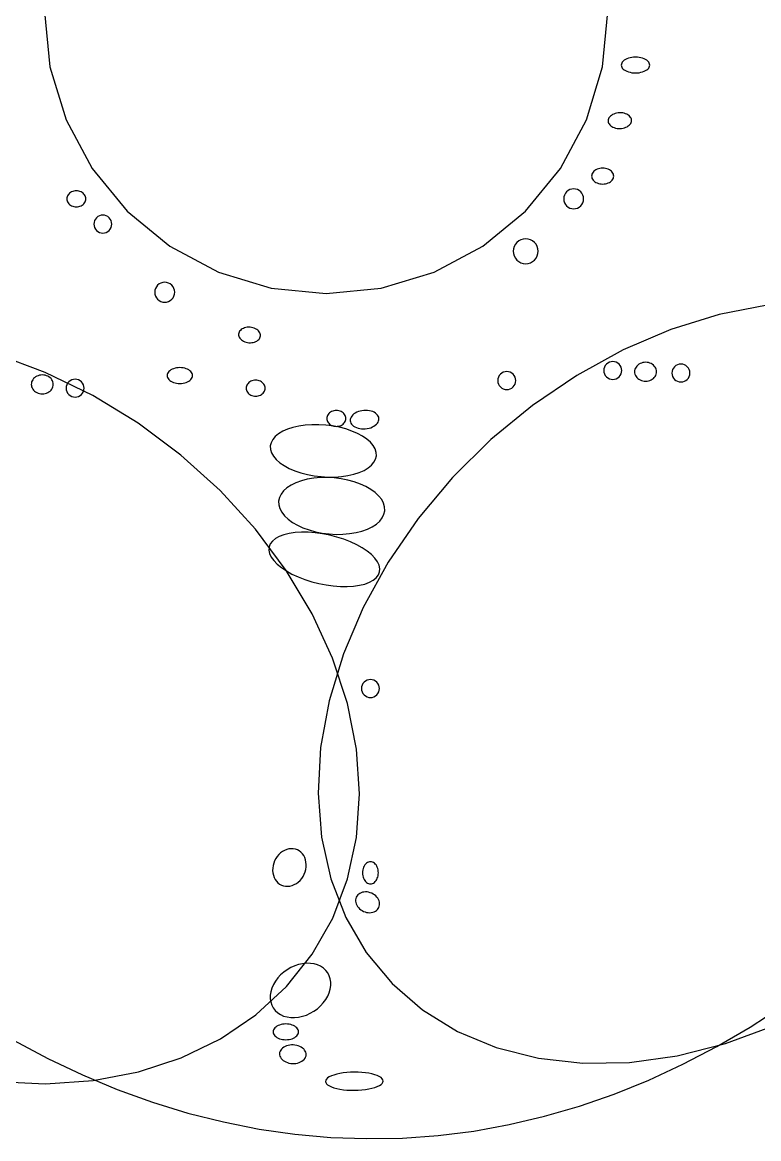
# Model space of a CAD drawing. Extents: x -1 to 217, y -22 to 302.
# Drawn here: x 52.44 to 77.14, y 21.33 to 58.77 of the extents above; entities that cross this region are included whole.
import ezdxf

# ---------------------------------------------------------------- set-up
doc = ezdxf.new("R2010")
doc.units = 0

msp = doc.modelspace()

# ---------------------------------------------------------------- linework, layer by layer
at = {"layer": 'CIRCLES'}
for p, q in [((53.185, 59.124), (53.366, 57.281)), ((71.898, 57.281), (72.079, 59.124)), ((53.366, 57.281), (53.904, 55.509)), ((71.36, 55.509), (71.898, 57.281)), ((53.904, 55.509), (54.777, 53.876)), ((70.487, 53.876), (71.36, 55.509)), ((54.777, 53.876), (55.952, 52.444)), ((69.312, 52.444), (70.487, 53.876)), ((70.864, 53.181), (70.801, 53.162)), ((70.93, 53.188), (70.864, 53.181)), ((70.995, 53.181), (70.93, 53.188)), ((71.058, 53.162), (70.995, 53.181)), ((70.601, 52.918), (70.595, 52.853)), ((70.595, 52.853), (70.601, 52.788)), ((70.62, 52.981), (70.601, 52.918)), ((70.651, 53.039), (70.62, 52.981)), ((70.693, 53.09), (70.651, 53.039)), ((70.744, 53.131), (70.693, 53.09)), ((70.801, 53.162), (70.744, 53.131)), ((71.115, 53.131), (71.058, 53.162)), ((71.166, 53.09), (71.115, 53.131)), ((71.208, 53.039), (71.166, 53.09)), ((71.239, 52.981), (71.208, 53.039)), ((71.258, 52.918), (71.239, 52.981)), ((71.264, 52.853), (71.258, 52.918)), ((71.258, 52.788), (71.264, 52.853)), ((55.952, 52.444), (57.384, 51.269)), ((67.881, 51.269), (69.312, 52.444)), ((70.601, 52.788), (70.62, 52.725)), ((70.62, 52.725), (70.651, 52.667)), ((70.651, 52.667), (70.693, 52.617)), ((70.693, 52.617), (70.744, 52.575)), ((70.744, 52.575), (70.801, 52.544)), ((70.801, 52.544), (70.864, 52.525)), ((70.864, 52.525), (70.93, 52.518)), ((70.93, 52.518), (70.995, 52.525)), ((70.995, 52.525), (71.058, 52.544)), ((71.058, 52.544), (71.115, 52.575)), ((71.115, 52.575), (71.166, 52.617)), ((71.166, 52.617), (71.208, 52.667)), ((71.208, 52.667), (71.239, 52.725)), ((71.239, 52.725), (71.258, 52.788)), ((54.844, 52.065), (54.838, 52.007)), ((54.861, 52.122), (54.844, 52.065)), ((54.889, 52.174), (54.861, 52.122)), ((54.926, 52.219), (54.889, 52.174)), ((54.972, 52.257), (54.926, 52.219)), ((55.024, 52.284), (54.972, 52.257)), ((55.08, 52.302), (55.024, 52.284)), ((55.139, 52.307), (55.08, 52.302)), ((55.198, 52.302), (55.139, 52.307)), ((55.254, 52.284), (55.198, 52.302)), ((55.306, 52.257), (55.254, 52.284)), ((55.352, 52.219), (55.306, 52.257)), ((55.389, 52.174), (55.352, 52.219)), ((55.417, 52.122), (55.389, 52.174)), ((55.434, 52.065), (55.417, 52.122)), ((55.44, 52.007), (55.434, 52.065)), ((54.838, 52.007), (54.844, 51.948)), ((54.844, 51.948), (54.861, 51.891)), ((54.861, 51.891), (54.889, 51.839)), ((54.889, 51.839), (54.926, 51.794)), ((54.926, 51.794), (54.972, 51.756)), ((54.972, 51.756), (55.024, 51.729)), ((55.024, 51.729), (55.08, 51.711)), ((55.08, 51.711), (55.139, 51.706)), ((55.139, 51.706), (55.198, 51.711)), ((55.198, 51.711), (55.254, 51.729)), ((55.254, 51.729), (55.306, 51.756)), ((55.306, 51.756), (55.352, 51.794)), ((55.352, 51.794), (55.389, 51.839)), ((55.389, 51.839), (55.417, 51.891)), ((55.417, 51.891), (55.434, 51.948)), ((55.434, 51.948), (55.44, 52.007)), ((68.974, 51.328), (68.935, 51.256)), ((69.026, 51.392), (68.974, 51.328)), ((69.089, 51.443), (69.026, 51.392)), ((69.161, 51.482), (69.089, 51.443)), ((69.239, 51.506), (69.161, 51.482)), ((69.321, 51.514), (69.239, 51.506)), ((69.402, 51.506), (69.321, 51.514)), ((69.481, 51.482), (69.402, 51.506)), ((69.553, 51.443), (69.481, 51.482)), ((69.616, 51.392), (69.553, 51.443)), ((69.668, 51.328), (69.616, 51.392)), ((69.707, 51.256), (69.668, 51.328)), ((57.384, 51.269), (59.017, 50.396)), ((66.247, 50.396), (67.881, 51.269)), ((68.911, 51.178), (68.903, 51.096)), ((68.903, 51.096), (68.911, 51.015)), ((68.935, 51.256), (68.911, 51.178)), ((68.911, 51.015), (68.935, 50.937)), ((68.935, 50.937), (68.974, 50.864)), ((69.668, 50.864), (69.707, 50.937)), ((69.73, 51.178), (69.707, 51.256)), ((69.707, 50.937), (69.73, 51.015)), ((69.738, 51.096), (69.73, 51.178)), ((69.73, 51.015), (69.738, 51.096)), ((68.974, 50.864), (69.026, 50.801)), ((69.026, 50.801), (69.089, 50.749)), ((69.089, 50.749), (69.161, 50.711)), ((69.161, 50.711), (69.239, 50.687)), ((69.239, 50.687), (69.321, 50.679)), ((69.321, 50.679), (69.402, 50.687)), ((69.402, 50.687), (69.481, 50.711)), ((69.481, 50.711), (69.553, 50.749)), ((69.553, 50.749), (69.616, 50.801)), ((69.616, 50.801), (69.668, 50.864)), ((59.017, 50.396), (60.789, 49.859)), ((64.475, 49.859), (66.247, 50.396)), ((56.904, 49.849), (56.885, 49.786)), ((56.935, 49.906), (56.904, 49.849)), ((56.977, 49.957), (56.935, 49.906)), ((57.028, 49.999), (56.977, 49.957)), ((57.085, 50.03), (57.028, 49.999)), ((57.148, 50.049), (57.085, 50.03)), ((57.214, 50.055), (57.148, 50.049)), ((57.279, 50.049), (57.214, 50.055)), ((57.342, 50.03), (57.279, 50.049)), ((57.399, 49.999), (57.342, 50.03)), ((57.45, 49.957), (57.399, 49.999)), ((57.492, 49.906), (57.45, 49.957)), ((57.523, 49.849), (57.492, 49.906)), ((57.542, 49.786), (57.523, 49.849)), ((60.789, 49.859), (62.632, 49.677)), ((62.632, 49.677), (64.475, 49.859)), ((56.885, 49.786), (56.879, 49.721)), ((56.879, 49.721), (56.885, 49.655)), ((56.885, 49.655), (56.904, 49.592)), ((56.904, 49.592), (56.935, 49.535)), ((56.935, 49.535), (56.977, 49.484)), ((56.977, 49.484), (57.028, 49.442)), ((57.028, 49.442), (57.085, 49.411)), ((57.342, 49.411), (57.399, 49.442)), ((57.399, 49.442), (57.45, 49.484)), ((57.45, 49.484), (57.492, 49.535)), ((57.492, 49.535), (57.523, 49.592)), ((57.523, 49.592), (57.542, 49.655)), ((57.548, 49.721), (57.542, 49.786)), ((57.542, 49.655), (57.548, 49.721)), ((57.085, 49.411), (57.148, 49.392)), ((57.148, 49.392), (57.214, 49.386)), ((57.214, 49.386), (57.279, 49.392)), ((57.279, 49.392), (57.342, 49.411)), ((71.964, 47.211), (71.947, 47.155)), ((71.992, 47.263), (71.964, 47.211)), ((72.029, 47.309), (71.992, 47.263)), ((72.075, 47.346), (72.029, 47.309)), ((72.127, 47.374), (72.075, 47.346)), ((72.183, 47.391), (72.127, 47.374)), ((72.242, 47.397), (72.183, 47.391)), ((72.301, 47.391), (72.242, 47.397)), ((72.357, 47.374), (72.301, 47.391)), ((72.409, 47.346), (72.357, 47.374)), ((72.455, 47.309), (72.409, 47.346)), ((72.492, 47.263), (72.455, 47.309)), ((72.52, 47.211), (72.492, 47.263)), ((72.537, 47.155), (72.52, 47.211)), ((74.315, 47.224), (74.278, 47.178)), ((74.361, 47.261), (74.315, 47.224)), ((74.413, 47.289), (74.361, 47.261)), ((74.469, 47.306), (74.413, 47.289)), ((74.528, 47.312), (74.469, 47.306)), ((74.587, 47.306), (74.528, 47.312)), ((74.643, 47.289), (74.587, 47.306)), ((74.695, 47.261), (74.643, 47.289)), ((74.741, 47.224), (74.695, 47.261)), ((74.778, 47.178), (74.741, 47.224)), ((68.391, 46.816), (68.385, 46.757)), ((68.408, 46.872), (68.391, 46.816)), ((68.436, 46.924), (68.408, 46.872)), ((68.473, 46.97), (68.436, 46.924)), ((68.519, 47.007), (68.473, 46.97)), ((68.571, 47.035), (68.519, 47.007)), ((68.627, 47.052), (68.571, 47.035)), ((68.686, 47.058), (68.627, 47.052)), ((68.745, 47.052), (68.686, 47.058)), ((68.801, 47.035), (68.745, 47.052)), ((68.853, 47.007), (68.801, 47.035)), ((68.899, 46.97), (68.853, 47.007)), ((68.936, 46.924), (68.899, 46.97)), ((68.964, 46.872), (68.936, 46.924)), ((68.981, 46.816), (68.964, 46.872)), ((68.987, 46.757), (68.981, 46.816)), ((71.947, 47.155), (71.941, 47.096)), ((71.941, 47.096), (71.947, 47.037)), ((71.947, 47.037), (71.964, 46.981)), ((71.964, 46.981), (71.992, 46.929)), ((71.992, 46.929), (72.029, 46.883)), ((72.029, 46.883), (72.075, 46.846)), ((72.075, 46.846), (72.127, 46.818)), ((72.127, 46.818), (72.183, 46.801)), ((72.301, 46.801), (72.357, 46.818)), ((72.357, 46.818), (72.409, 46.846)), ((72.409, 46.846), (72.455, 46.883)), ((72.455, 46.883), (72.492, 46.929)), ((72.492, 46.929), (72.52, 46.981)), ((72.52, 46.981), (72.537, 47.037)), ((72.543, 47.096), (72.537, 47.155)), ((72.537, 47.037), (72.543, 47.096)), ((74.233, 47.07), (74.227, 47.011)), ((74.227, 47.011), (74.233, 46.952)), ((74.25, 47.126), (74.233, 47.07)), ((74.233, 46.952), (74.25, 46.896)), ((74.278, 47.178), (74.25, 47.126)), ((74.25, 46.896), (74.278, 46.844)), ((74.278, 46.844), (74.315, 46.798)), ((74.741, 46.798), (74.778, 46.844)), ((74.806, 47.126), (74.778, 47.178)), ((74.778, 46.844), (74.806, 46.896)), ((74.823, 47.07), (74.806, 47.126)), ((74.806, 46.896), (74.823, 46.952)), ((74.829, 47.011), (74.823, 47.07)), ((74.823, 46.952), (74.829, 47.011)), ((53.913, 46.562), (53.907, 46.503)), ((53.907, 46.503), (53.913, 46.444)), ((53.93, 46.618), (53.913, 46.562)), ((53.913, 46.444), (53.93, 46.388)), ((53.958, 46.67), (53.93, 46.618)), ((53.995, 46.716), (53.958, 46.67)), ((54.041, 46.753), (53.995, 46.716)), ((54.093, 46.781), (54.041, 46.753)), ((54.149, 46.798), (54.093, 46.781)), ((54.208, 46.804), (54.149, 46.798)), ((54.267, 46.798), (54.208, 46.804)), ((54.323, 46.781), (54.267, 46.798)), ((54.375, 46.753), (54.323, 46.781)), ((54.421, 46.716), (54.375, 46.753)), ((54.458, 46.67), (54.421, 46.716)), ((54.486, 46.618), (54.458, 46.67)), ((54.503, 46.562), (54.486, 46.618)), ((54.486, 46.388), (54.503, 46.444)), ((54.509, 46.503), (54.503, 46.562)), ((54.503, 46.444), (54.509, 46.503)), ((68.385, 46.757), (68.391, 46.698)), ((68.391, 46.698), (68.408, 46.642)), ((68.408, 46.642), (68.436, 46.59)), ((68.436, 46.59), (68.473, 46.544)), ((68.473, 46.544), (68.519, 46.507)), ((68.519, 46.507), (68.571, 46.479)), ((68.571, 46.479), (68.627, 46.462)), ((68.627, 46.462), (68.686, 46.456)), ((68.686, 46.456), (68.745, 46.462)), ((68.745, 46.462), (68.801, 46.479)), ((68.801, 46.479), (68.853, 46.507)), ((68.853, 46.507), (68.899, 46.544)), ((68.899, 46.544), (68.936, 46.59)), ((68.936, 46.59), (68.964, 46.642)), ((68.964, 46.642), (68.981, 46.698)), ((68.981, 46.698), (68.987, 46.757)), ((72.183, 46.801), (72.242, 46.795)), ((72.242, 46.795), (72.301, 46.801)), ((74.315, 46.798), (74.361, 46.761)), ((74.361, 46.761), (74.413, 46.733)), ((74.413, 46.733), (74.469, 46.716)), ((74.469, 46.716), (74.528, 46.71)), ((74.528, 46.71), (74.587, 46.716)), ((74.587, 46.716), (74.643, 46.733)), ((74.643, 46.733), (74.695, 46.761)), ((74.695, 46.761), (74.741, 46.798)), ((53.93, 46.388), (53.958, 46.336)), ((53.958, 46.336), (53.995, 46.29)), ((53.995, 46.29), (54.041, 46.253)), ((54.041, 46.253), (54.093, 46.225)), ((54.093, 46.225), (54.149, 46.208)), ((54.149, 46.208), (54.208, 46.202)), ((54.208, 46.202), (54.267, 46.208)), ((54.267, 46.208), (54.323, 46.225)), ((54.323, 46.225), (54.375, 46.253)), ((54.375, 46.253), (54.421, 46.29)), ((54.421, 46.29), (54.458, 46.336)), ((54.458, 46.336), (54.486, 46.388)), ((63.999, 36.706), (63.947, 36.678)), ((64.055, 36.723), (63.999, 36.706)), ((64.114, 36.729), (64.055, 36.723)), ((64.173, 36.723), (64.114, 36.729)), ((64.229, 36.706), (64.173, 36.723)), ((64.281, 36.678), (64.229, 36.706)), ((63.819, 36.487), (63.813, 36.428)), ((63.813, 36.428), (63.819, 36.369)), ((63.836, 36.543), (63.819, 36.487)), ((63.819, 36.369), (63.836, 36.313)), ((63.864, 36.595), (63.836, 36.543)), ((63.901, 36.641), (63.864, 36.595)), ((63.947, 36.678), (63.901, 36.641)), ((64.327, 36.641), (64.281, 36.678)), ((64.364, 36.595), (64.327, 36.641)), ((64.392, 36.543), (64.364, 36.595)), ((64.409, 36.487), (64.392, 36.543)), ((64.392, 36.313), (64.409, 36.369)), ((64.415, 36.428), (64.409, 36.487)), ((64.409, 36.369), (64.415, 36.428)), ((63.836, 36.313), (63.864, 36.261)), ((63.864, 36.261), (63.901, 36.215)), ((63.901, 36.215), (63.947, 36.178)), ((63.947, 36.178), (63.999, 36.15)), ((63.999, 36.15), (64.055, 36.133)), ((64.055, 36.133), (64.114, 36.127)), ((64.114, 36.127), (64.173, 36.133)), ((64.173, 36.133), (64.229, 36.15)), ((64.229, 36.15), (64.281, 36.178)), ((64.281, 36.178), (64.327, 36.215)), ((64.327, 36.215), (64.364, 36.261)), ((64.364, 36.261), (64.392, 36.313))]:
    msp.add_line(p, q, dxfattribs=at)
at = {"layer": 'ELLIPSES'}
for p, q in [((72.529, 57.375), (72.525, 57.34)), ((72.525, 57.34), (72.529, 57.306)), ((72.541, 57.409), (72.529, 57.375)), ((72.529, 57.306), (72.541, 57.272)), ((72.561, 57.442), (72.541, 57.409)), ((72.589, 57.473), (72.561, 57.442)), ((72.624, 57.501), (72.589, 57.473)), ((72.665, 57.527), (72.624, 57.501)), ((72.712, 57.55), (72.665, 57.527)), ((72.764, 57.569), (72.712, 57.55)), ((72.821, 57.584), (72.764, 57.569)), ((72.88, 57.596), (72.821, 57.584)), ((72.941, 57.602), (72.88, 57.596)), ((73.004, 57.605), (72.941, 57.602)), ((73.066, 57.602), (73.004, 57.605)), ((73.128, 57.596), (73.066, 57.602)), ((73.187, 57.584), (73.128, 57.596)), ((73.243, 57.569), (73.187, 57.584)), ((73.295, 57.55), (73.243, 57.569)), ((73.342, 57.527), (73.295, 57.55)), ((73.384, 57.501), (73.342, 57.527)), ((73.419, 57.473), (73.384, 57.501)), ((73.446, 57.442), (73.419, 57.473)), ((73.466, 57.409), (73.446, 57.442)), ((73.479, 57.375), (73.466, 57.409)), ((73.466, 57.272), (73.479, 57.306)), ((73.483, 57.34), (73.479, 57.375)), ((73.479, 57.306), (73.483, 57.34)), ((72.541, 57.272), (72.561, 57.239)), ((72.561, 57.239), (72.589, 57.208)), ((72.589, 57.208), (72.624, 57.18)), ((72.624, 57.18), (72.665, 57.154)), ((72.665, 57.154), (72.712, 57.131)), ((72.712, 57.131), (72.764, 57.112)), ((72.764, 57.112), (72.821, 57.097)), ((72.821, 57.097), (72.88, 57.085)), ((72.88, 57.085), (72.941, 57.079)), ((72.941, 57.079), (73.004, 57.076)), ((73.004, 57.076), (73.066, 57.079)), ((73.066, 57.079), (73.128, 57.085)), ((73.128, 57.085), (73.187, 57.097)), ((73.187, 57.097), (73.243, 57.112)), ((73.243, 57.112), (73.295, 57.131)), ((73.295, 57.131), (73.342, 57.154)), ((73.342, 57.154), (73.384, 57.18)), ((73.384, 57.18), (73.419, 57.208)), ((73.419, 57.208), (73.446, 57.239)), ((73.446, 57.239), (73.466, 57.272)), ((72.088, 55.498), (72.086, 55.464)), ((72.086, 55.464), (72.09, 55.43)), ((72.097, 55.532), (72.088, 55.498)), ((72.09, 55.43), (72.101, 55.396)), ((72.113, 55.566), (72.097, 55.532)), ((72.135, 55.597), (72.113, 55.566)), ((72.162, 55.627), (72.135, 55.597)), ((72.196, 55.653), (72.162, 55.627)), ((72.234, 55.677), (72.196, 55.653)), ((72.276, 55.698), (72.234, 55.677)), ((72.322, 55.714), (72.276, 55.698)), ((72.37, 55.727), (72.322, 55.714)), ((72.42, 55.735), (72.37, 55.727)), ((72.472, 55.739), (72.42, 55.735)), ((72.523, 55.738), (72.472, 55.739)), ((72.574, 55.733), (72.523, 55.738)), ((72.623, 55.723), (72.574, 55.733)), ((72.669, 55.709), (72.623, 55.723)), ((72.713, 55.691), (72.669, 55.709)), ((72.752, 55.67), (72.713, 55.691)), ((72.787, 55.645), (72.752, 55.67)), ((72.816, 55.617), (72.787, 55.645)), ((72.84, 55.587), (72.816, 55.617)), ((72.857, 55.555), (72.84, 55.587)), ((72.846, 55.385), (72.861, 55.418)), ((72.868, 55.521), (72.857, 55.555)), ((72.861, 55.418), (72.871, 55.453)), ((72.873, 55.487), (72.868, 55.521)), ((72.871, 55.453), (72.873, 55.487)), ((72.101, 55.396), (72.119, 55.364)), ((72.119, 55.364), (72.142, 55.334)), ((72.142, 55.334), (72.172, 55.306)), ((72.172, 55.306), (72.207, 55.281)), ((72.207, 55.281), (72.246, 55.259)), ((72.246, 55.259), (72.289, 55.241)), ((72.289, 55.241), (72.336, 55.228)), ((72.336, 55.228), (72.385, 55.218)), ((72.385, 55.218), (72.436, 55.213)), ((72.436, 55.213), (72.487, 55.212)), ((72.487, 55.212), (72.538, 55.216)), ((72.538, 55.216), (72.589, 55.224)), ((72.589, 55.224), (72.637, 55.236)), ((72.637, 55.236), (72.683, 55.253)), ((72.683, 55.253), (72.725, 55.273)), ((72.725, 55.273), (72.763, 55.297)), ((72.763, 55.297), (72.796, 55.324)), ((72.796, 55.324), (72.824, 55.354)), ((72.824, 55.354), (72.846, 55.385)), ((71.535, 53.65), (71.532, 53.615)), ((71.532, 53.615), (71.535, 53.581)), ((71.545, 53.684), (71.535, 53.65)), ((71.535, 53.581), (71.545, 53.546)), ((71.56, 53.717), (71.545, 53.684)), ((71.545, 53.546), (71.56, 53.514)), ((71.582, 53.748), (71.56, 53.717)), ((71.609, 53.777), (71.582, 53.748)), ((71.641, 53.803), (71.609, 53.777)), ((71.677, 53.826), (71.641, 53.803)), ((71.718, 53.845), (71.677, 53.826)), ((71.761, 53.861), (71.718, 53.845)), ((71.807, 53.872), (71.761, 53.861)), ((71.855, 53.878), (71.807, 53.872)), ((71.903, 53.881), (71.855, 53.878)), ((71.952, 53.878), (71.903, 53.881)), ((71.999, 53.872), (71.952, 53.878)), ((72.045, 53.861), (71.999, 53.872)), ((72.089, 53.845), (72.045, 53.861)), ((72.129, 53.826), (72.089, 53.845)), ((72.166, 53.803), (72.129, 53.826)), ((72.198, 53.777), (72.166, 53.803)), ((72.225, 53.748), (72.198, 53.777)), ((72.246, 53.717), (72.225, 53.748)), ((72.262, 53.684), (72.246, 53.717)), ((72.246, 53.514), (72.262, 53.546)), ((72.271, 53.65), (72.262, 53.684)), ((72.262, 53.546), (72.271, 53.581)), ((72.274, 53.615), (72.271, 53.65)), ((72.271, 53.581), (72.274, 53.615)), ((71.56, 53.514), (71.582, 53.482)), ((71.582, 53.482), (71.609, 53.453)), ((71.609, 53.453), (71.641, 53.427)), ((71.641, 53.427), (71.677, 53.404)), ((71.677, 53.404), (71.718, 53.385)), ((71.718, 53.385), (71.761, 53.37)), ((71.761, 53.37), (71.807, 53.359)), ((71.807, 53.359), (71.855, 53.352)), ((71.855, 53.352), (71.903, 53.35)), ((71.903, 53.35), (71.952, 53.352)), ((71.952, 53.352), (71.999, 53.359)), ((71.999, 53.359), (72.045, 53.37)), ((72.045, 53.37), (72.089, 53.385)), ((72.089, 53.385), (72.129, 53.404)), ((72.129, 53.404), (72.166, 53.427)), ((72.166, 53.427), (72.198, 53.453)), ((72.198, 53.453), (72.225, 53.482)), ((72.225, 53.482), (72.246, 53.514)), ((53.934, 52.888), (53.931, 52.853)), ((53.931, 52.853), (53.934, 52.818)), ((53.942, 52.922), (53.934, 52.888)), ((53.934, 52.818), (53.942, 52.784)), ((53.956, 52.955), (53.942, 52.922)), ((53.974, 52.986), (53.956, 52.955)), ((53.997, 53.015), (53.974, 52.986)), ((54.025, 53.042), (53.997, 53.015)), ((54.056, 53.065), (54.025, 53.042)), ((54.091, 53.084), (54.056, 53.065)), ((54.128, 53.099), (54.091, 53.084)), ((54.168, 53.11), (54.128, 53.099)), ((54.209, 53.117), (54.168, 53.11)), ((54.25, 53.12), (54.209, 53.117)), ((54.292, 53.117), (54.25, 53.12)), ((54.333, 53.11), (54.292, 53.117)), ((54.372, 53.099), (54.333, 53.11)), ((54.41, 53.084), (54.372, 53.099)), ((54.444, 53.065), (54.41, 53.084)), ((54.476, 53.042), (54.444, 53.065)), ((54.503, 53.015), (54.476, 53.042)), ((54.526, 52.986), (54.503, 53.015)), ((54.545, 52.955), (54.526, 52.986)), ((54.558, 52.922), (54.545, 52.955)), ((54.566, 52.888), (54.558, 52.922)), ((54.558, 52.784), (54.566, 52.818)), ((54.569, 52.853), (54.566, 52.888)), ((54.566, 52.818), (54.569, 52.853)), ((53.942, 52.784), (53.956, 52.751)), ((53.956, 52.751), (53.974, 52.72)), ((53.974, 52.72), (53.997, 52.691)), ((53.997, 52.691), (54.025, 52.665)), ((54.025, 52.665), (54.056, 52.642)), ((54.056, 52.642), (54.091, 52.622)), ((54.091, 52.622), (54.128, 52.607)), ((54.128, 52.607), (54.168, 52.596)), ((54.168, 52.596), (54.209, 52.589)), ((54.209, 52.589), (54.25, 52.587)), ((54.25, 52.587), (54.292, 52.589)), ((54.292, 52.589), (54.333, 52.596)), ((54.333, 52.596), (54.372, 52.607)), ((54.372, 52.607), (54.41, 52.622)), ((54.41, 52.622), (54.444, 52.642)), ((54.444, 52.642), (54.476, 52.665)), ((54.476, 52.665), (54.503, 52.691)), ((54.503, 52.691), (54.526, 52.72)), ((54.526, 52.72), (54.545, 52.751)), ((54.545, 52.751), (54.558, 52.784)), ((77.424, 49.286), (75.81, 48.97)), ((75.81, 48.97), (74.191, 48.467)), ((59.697, 48.349), (59.692, 48.315)), ((59.692, 48.315), (59.692, 48.282)), ((59.709, 48.381), (59.697, 48.349)), ((59.727, 48.412), (59.709, 48.381)), ((59.751, 48.441), (59.727, 48.412)), ((59.78, 48.467), (59.751, 48.441)), ((59.813, 48.49), (59.78, 48.467)), ((59.851, 48.509), (59.813, 48.49)), ((59.892, 48.525), (59.851, 48.509)), ((59.936, 48.537), (59.892, 48.525)), ((59.983, 48.544), (59.936, 48.537)), ((60.03, 48.547), (59.983, 48.544)), ((60.078, 48.546), (60.03, 48.547)), ((60.126, 48.54), (60.078, 48.546)), ((60.173, 48.53), (60.126, 48.54)), ((60.217, 48.515), (60.173, 48.53)), ((60.259, 48.497), (60.217, 48.515)), ((60.298, 48.475), (60.259, 48.497)), ((60.332, 48.45), (60.298, 48.475)), ((60.362, 48.423), (60.332, 48.45)), ((60.386, 48.392), (60.362, 48.423)), ((60.405, 48.361), (60.386, 48.392)), ((60.418, 48.327), (60.405, 48.361)), ((60.425, 48.294), (60.418, 48.327)), ((74.191, 48.467), (72.593, 47.784)), ((59.692, 48.282), (59.699, 48.248)), ((59.699, 48.248), (59.712, 48.215)), ((59.712, 48.215), (59.731, 48.183)), ((59.731, 48.183), (59.756, 48.153)), ((59.756, 48.153), (59.785, 48.125)), ((59.785, 48.125), (59.82, 48.1)), ((59.82, 48.1), (59.858, 48.078)), ((59.858, 48.078), (59.9, 48.06)), ((59.9, 48.06), (59.945, 48.045)), ((59.945, 48.045), (59.991, 48.035)), ((59.991, 48.035), (60.039, 48.029)), ((60.039, 48.029), (60.087, 48.028)), ((60.087, 48.028), (60.135, 48.031)), ((60.135, 48.031), (60.181, 48.038)), ((60.181, 48.038), (60.225, 48.05)), ((60.225, 48.05), (60.266, 48.066)), ((60.266, 48.066), (60.304, 48.085)), ((60.304, 48.085), (60.338, 48.108)), ((60.338, 48.108), (60.367, 48.134)), ((60.367, 48.134), (60.39, 48.163)), ((60.39, 48.163), (60.408, 48.194)), ((60.408, 48.194), (60.42, 48.226)), ((60.42, 48.226), (60.426, 48.26)), ((60.426, 48.26), (60.425, 48.294)), ((53.202, 47.032), (51.557, 47.644)), ((72.593, 47.784), (71.038, 46.933)), ((57.612, 47.182), (57.559, 47.171)), ((57.666, 47.189), (57.612, 47.182)), ((57.721, 47.191), (57.666, 47.189)), ((57.777, 47.189), (57.721, 47.191)), ((57.831, 47.182), (57.777, 47.189)), ((57.884, 47.171), (57.831, 47.182)), ((73.023, 47.212), (73.001, 47.175)), ((73.05, 47.246), (73.023, 47.212)), ((73.081, 47.277), (73.05, 47.246)), ((73.118, 47.304), (73.081, 47.277)), ((73.158, 47.327), (73.118, 47.304)), ((73.201, 47.346), (73.158, 47.327)), ((73.247, 47.359), (73.201, 47.346)), ((73.294, 47.367), (73.247, 47.359)), ((73.343, 47.37), (73.294, 47.367)), ((73.391, 47.367), (73.343, 47.37)), ((73.438, 47.359), (73.391, 47.367)), ((73.484, 47.346), (73.438, 47.359)), ((73.527, 47.327), (73.484, 47.346)), ((73.567, 47.304), (73.527, 47.327)), ((73.604, 47.277), (73.567, 47.304)), ((73.635, 47.246), (73.604, 47.277)), ((73.662, 47.212), (73.635, 47.246)), ((73.684, 47.175), (73.662, 47.212)), ((52.814, 46.823), (52.787, 46.788)), ((52.846, 46.854), (52.814, 46.823)), ((52.882, 46.881), (52.846, 46.854)), ((52.923, 46.904), (52.882, 46.881)), ((52.966, 46.922), (52.923, 46.904)), ((53.012, 46.936), (52.966, 46.922)), ((53.059, 46.944), (53.012, 46.936)), ((53.107, 46.946), (53.059, 46.944)), ((53.155, 46.944), (53.107, 46.946)), ((53.203, 46.936), (53.155, 46.944)), ((54.799, 46.256), (53.202, 47.032)), ((53.248, 46.922), (53.203, 46.936)), ((53.292, 46.904), (53.248, 46.922)), ((53.332, 46.881), (53.292, 46.904)), ((53.368, 46.854), (53.332, 46.881)), ((53.4, 46.823), (53.368, 46.854)), ((53.427, 46.788), (53.4, 46.823)), ((57.3, 46.961), (57.297, 46.926)), ((57.297, 46.926), (57.3, 46.892)), ((57.311, 46.995), (57.3, 46.961)), ((57.3, 46.892), (57.311, 46.858)), ((57.329, 47.028), (57.311, 46.995)), ((57.311, 46.858), (57.329, 46.825)), ((57.354, 47.059), (57.329, 47.028)), ((57.329, 46.825), (57.354, 46.794)), ((57.385, 47.088), (57.354, 47.059)), ((57.421, 47.114), (57.385, 47.088)), ((57.463, 47.137), (57.421, 47.114)), ((57.509, 47.156), (57.463, 47.137)), ((57.559, 47.171), (57.509, 47.156)), ((57.934, 47.156), (57.884, 47.171)), ((57.98, 47.137), (57.934, 47.156)), ((58.022, 47.114), (57.98, 47.137)), ((58.058, 47.088), (58.022, 47.114)), ((58.089, 47.059), (58.058, 47.088)), ((58.114, 47.028), (58.089, 47.059)), ((58.089, 46.794), (58.114, 46.825)), ((58.132, 46.995), (58.114, 47.028)), ((58.114, 46.825), (58.132, 46.858)), ((58.143, 46.961), (58.132, 46.995)), ((58.132, 46.858), (58.143, 46.892)), ((58.146, 46.926), (58.143, 46.961)), ((58.143, 46.892), (58.146, 46.926)), ((71.038, 46.933), (69.552, 45.925)), ((72.976, 47.095), (72.973, 47.053)), ((72.973, 47.053), (72.976, 47.012)), ((72.986, 47.135), (72.976, 47.095)), ((72.976, 47.012), (72.986, 46.972)), ((73.001, 47.175), (72.986, 47.135)), ((72.986, 46.972), (73.001, 46.932)), ((73.001, 46.932), (73.023, 46.895)), ((73.023, 46.895), (73.05, 46.861)), ((73.05, 46.861), (73.081, 46.83)), ((73.081, 46.83), (73.118, 46.803)), ((73.567, 46.803), (73.604, 46.83)), ((73.604, 46.83), (73.635, 46.861)), ((73.635, 46.861), (73.662, 46.895)), ((73.662, 46.895), (73.684, 46.932)), ((73.699, 47.135), (73.684, 47.175)), ((73.684, 46.932), (73.699, 46.972)), ((73.709, 47.095), (73.699, 47.135)), ((73.699, 46.972), (73.709, 47.012)), ((73.712, 47.053), (73.709, 47.095)), ((73.709, 47.012), (73.712, 47.053)), ((52.741, 46.671), (52.738, 46.63)), ((52.738, 46.63), (52.741, 46.589)), ((52.751, 46.712), (52.741, 46.671)), ((52.741, 46.589), (52.751, 46.548)), ((52.766, 46.751), (52.751, 46.712)), ((52.751, 46.548), (52.766, 46.509)), ((52.787, 46.788), (52.766, 46.751)), ((52.766, 46.509), (52.787, 46.472)), ((52.787, 46.472), (52.814, 46.438)), ((52.814, 46.438), (52.846, 46.407)), ((53.368, 46.407), (53.4, 46.438)), ((53.4, 46.438), (53.427, 46.472)), ((53.448, 46.751), (53.427, 46.788)), ((53.427, 46.472), (53.448, 46.509)), ((53.464, 46.712), (53.448, 46.751)), ((53.448, 46.509), (53.464, 46.548)), ((53.473, 46.671), (53.464, 46.712)), ((53.464, 46.548), (53.473, 46.589)), ((53.476, 46.63), (53.473, 46.671)), ((53.473, 46.589), (53.476, 46.63)), ((57.354, 46.794), (57.385, 46.765)), ((57.385, 46.765), (57.421, 46.739)), ((57.421, 46.739), (57.463, 46.716)), ((57.463, 46.716), (57.509, 46.697)), ((57.509, 46.697), (57.559, 46.682)), ((57.559, 46.682), (57.612, 46.671)), ((57.612, 46.671), (57.666, 46.664)), ((57.666, 46.664), (57.721, 46.662)), ((57.721, 46.662), (57.777, 46.664)), ((57.777, 46.664), (57.831, 46.671)), ((57.831, 46.671), (57.884, 46.682)), ((57.884, 46.682), (57.934, 46.697)), ((57.934, 46.697), (57.98, 46.716)), ((57.98, 46.716), (58.022, 46.739)), ((58.022, 46.739), (58.058, 46.765)), ((58.058, 46.765), (58.089, 46.794)), ((59.945, 46.538), (59.943, 46.503)), ((59.943, 46.503), (59.945, 46.468)), ((59.954, 46.572), (59.945, 46.538)), ((59.945, 46.468), (59.954, 46.434)), ((59.967, 46.605), (59.954, 46.572)), ((59.954, 46.434), (59.967, 46.401)), ((59.985, 46.636), (59.967, 46.605)), ((60.009, 46.665), (59.985, 46.636)), ((60.036, 46.692), (60.009, 46.665)), ((60.067, 46.715), (60.036, 46.692)), ((60.102, 46.734), (60.067, 46.715)), ((60.139, 46.749), (60.102, 46.734)), ((60.179, 46.76), (60.139, 46.749)), ((60.22, 46.767), (60.179, 46.76)), ((60.261, 46.77), (60.22, 46.767)), ((60.303, 46.767), (60.261, 46.77)), ((60.344, 46.76), (60.303, 46.767)), ((60.384, 46.749), (60.344, 46.76)), ((60.421, 46.734), (60.384, 46.749)), ((60.456, 46.715), (60.421, 46.734)), ((60.487, 46.692), (60.456, 46.715)), ((60.514, 46.665), (60.487, 46.692)), ((60.538, 46.636), (60.514, 46.665)), ((60.556, 46.605), (60.538, 46.636)), ((60.569, 46.572), (60.556, 46.605)), ((60.556, 46.401), (60.569, 46.434)), ((60.578, 46.538), (60.569, 46.572)), ((60.569, 46.434), (60.578, 46.468)), ((60.58, 46.503), (60.578, 46.538)), ((60.578, 46.468), (60.58, 46.503)), ((73.118, 46.803), (73.158, 46.78)), ((73.158, 46.78), (73.201, 46.761)), ((73.201, 46.761), (73.247, 46.748)), ((73.247, 46.748), (73.294, 46.74)), ((73.294, 46.74), (73.343, 46.737)), ((73.343, 46.737), (73.391, 46.74)), ((73.391, 46.74), (73.438, 46.748)), ((73.438, 46.748), (73.484, 46.761)), ((73.484, 46.761), (73.527, 46.78)), ((73.527, 46.78), (73.567, 46.803)), ((52.846, 46.407), (52.882, 46.379)), ((52.882, 46.379), (52.923, 46.356)), ((52.923, 46.356), (52.966, 46.338)), ((52.966, 46.338), (53.012, 46.325)), ((53.012, 46.325), (53.059, 46.317)), ((53.059, 46.317), (53.107, 46.314)), ((53.107, 46.314), (53.155, 46.317)), ((53.155, 46.317), (53.203, 46.325)), ((53.203, 46.325), (53.248, 46.338)), ((53.248, 46.338), (53.292, 46.356)), ((53.292, 46.356), (53.332, 46.379)), ((53.332, 46.379), (53.368, 46.407)), ((56.325, 45.328), (54.799, 46.256)), ((59.967, 46.401), (59.985, 46.37)), ((59.985, 46.37), (60.009, 46.341)), ((60.009, 46.341), (60.036, 46.315)), ((60.036, 46.315), (60.067, 46.292)), ((60.067, 46.292), (60.102, 46.272)), ((60.102, 46.272), (60.139, 46.257)), ((60.139, 46.257), (60.179, 46.246)), ((60.179, 46.246), (60.22, 46.239)), ((60.22, 46.239), (60.261, 46.237)), ((60.261, 46.237), (60.303, 46.239)), ((60.303, 46.239), (60.344, 46.246)), ((60.344, 46.246), (60.384, 46.257)), ((60.384, 46.257), (60.421, 46.272)), ((60.421, 46.272), (60.456, 46.292)), ((60.456, 46.292), (60.487, 46.315)), ((60.487, 46.315), (60.514, 46.341)), ((60.514, 46.341), (60.538, 46.37)), ((60.538, 46.37), (60.556, 46.401)), ((62.777, 45.699), (62.745, 45.676)), ((62.811, 45.718), (62.777, 45.699)), ((62.849, 45.733), (62.811, 45.718)), ((62.888, 45.744), (62.849, 45.733)), ((62.929, 45.751), (62.888, 45.744)), ((62.971, 45.754), (62.929, 45.751)), ((63.012, 45.751), (62.971, 45.754)), ((63.053, 45.744), (63.012, 45.751)), ((63.093, 45.733), (63.053, 45.744)), ((63.13, 45.718), (63.093, 45.733)), ((63.165, 45.699), (63.13, 45.718)), ((63.196, 45.676), (63.165, 45.699)), ((63.654, 45.695), (63.604, 45.668)), ((63.709, 45.717), (63.654, 45.695)), ((63.768, 45.735), (63.709, 45.717)), ((63.829, 45.748), (63.768, 45.735)), ((63.892, 45.756), (63.829, 45.748)), ((63.955, 45.758), (63.892, 45.756)), ((64.018, 45.755), (63.955, 45.758)), ((64.079, 45.747), (64.018, 45.755)), ((64.137, 45.734), (64.079, 45.747)), ((64.191, 45.716), (64.137, 45.734)), ((64.24, 45.693), (64.191, 45.716)), ((64.284, 45.666), (64.24, 45.693)), ((69.552, 45.925), (68.156, 44.776)), ((57.757, 44.261), (56.325, 45.328)), ((62.655, 45.522), (62.652, 45.487)), ((62.652, 45.487), (62.655, 45.452)), ((62.663, 45.556), (62.655, 45.522)), ((62.655, 45.452), (62.663, 45.418)), ((62.676, 45.589), (62.663, 45.556)), ((62.663, 45.418), (62.676, 45.385)), ((62.695, 45.62), (62.676, 45.589)), ((62.676, 45.385), (62.695, 45.354)), ((62.718, 45.649), (62.695, 45.62)), ((62.695, 45.354), (62.718, 45.325)), ((62.745, 45.676), (62.718, 45.649)), ((62.718, 45.325), (62.745, 45.299)), ((63.224, 45.649), (63.196, 45.676)), ((63.196, 45.299), (63.224, 45.325)), ((63.247, 45.62), (63.224, 45.649)), ((63.224, 45.325), (63.247, 45.354)), ((63.265, 45.589), (63.247, 45.62)), ((63.247, 45.354), (63.265, 45.385)), ((63.279, 45.556), (63.265, 45.589)), ((63.265, 45.385), (63.279, 45.418)), ((63.287, 45.522), (63.279, 45.556)), ((63.279, 45.418), (63.287, 45.452)), ((63.29, 45.487), (63.287, 45.522)), ((63.287, 45.452), (63.29, 45.487)), ((63.445, 45.49), (63.435, 45.45)), ((63.435, 45.45), (63.435, 45.409)), ((63.435, 45.409), (63.442, 45.369)), ((63.442, 45.369), (63.457, 45.331)), ((63.462, 45.53), (63.445, 45.49)), ((63.457, 45.331), (63.481, 45.294)), ((63.487, 45.568), (63.462, 45.53)), ((63.519, 45.604), (63.487, 45.568)), ((63.558, 45.638), (63.519, 45.604)), ((63.604, 45.668), (63.558, 45.638)), ((64.322, 45.635), (64.284, 45.666)), ((64.314, 45.291), (64.347, 45.327)), ((64.353, 45.601), (64.322, 45.635)), ((64.347, 45.327), (64.372, 45.366)), ((64.376, 45.565), (64.353, 45.601)), ((64.372, 45.366), (64.389, 45.406)), ((64.392, 45.526), (64.376, 45.565)), ((64.389, 45.406), (64.398, 45.446)), ((64.399, 45.487), (64.392, 45.526)), ((64.398, 45.446), (64.399, 45.487)), ((61.034, 44.974), (60.922, 44.882)), ((61.172, 45.056), (61.034, 44.974)), ((61.333, 45.127), (61.172, 45.056)), ((61.515, 45.185), (61.333, 45.127)), ((61.714, 45.23), (61.515, 45.185)), ((61.928, 45.261), (61.714, 45.23)), ((62.152, 45.277), (61.928, 45.261)), ((62.382, 45.278), (62.152, 45.277)), ((62.615, 45.264), (62.382, 45.278)), ((62.846, 45.235), (62.615, 45.264)), ((62.745, 45.299), (62.777, 45.276)), ((62.777, 45.276), (62.811, 45.256)), ((62.811, 45.256), (62.849, 45.241)), ((63.073, 45.192), (62.846, 45.235)), ((62.849, 45.241), (62.888, 45.23)), ((62.888, 45.23), (62.929, 45.223)), ((62.929, 45.223), (62.971, 45.221)), ((62.971, 45.221), (63.012, 45.223)), ((63.012, 45.223), (63.053, 45.23)), ((63.053, 45.23), (63.093, 45.241)), ((63.29, 45.136), (63.073, 45.192)), ((63.093, 45.241), (63.13, 45.256)), ((63.13, 45.256), (63.165, 45.276)), ((63.165, 45.276), (63.196, 45.299)), ((63.494, 45.066), (63.29, 45.136)), ((63.481, 45.294), (63.511, 45.26)), ((63.681, 44.986), (63.494, 45.066)), ((63.511, 45.26), (63.549, 45.23)), ((63.549, 45.23), (63.593, 45.203)), ((63.593, 45.203), (63.643, 45.18)), ((63.643, 45.18), (63.697, 45.162)), ((63.85, 44.895), (63.681, 44.986)), ((63.697, 45.162), (63.755, 45.149)), ((63.755, 45.149), (63.816, 45.141)), ((63.816, 45.141), (63.878, 45.138)), ((63.878, 45.138), (63.942, 45.14)), ((63.942, 45.14), (64.004, 45.148)), ((64.004, 45.148), (64.066, 45.161)), ((64.066, 45.161), (64.124, 45.178)), ((64.124, 45.178), (64.179, 45.201)), ((64.179, 45.201), (64.23, 45.227)), ((64.23, 45.227), (64.275, 45.258)), ((64.275, 45.258), (64.314, 45.291)), ((60.782, 44.675), (60.756, 44.564)), ((60.756, 44.564), (60.761, 44.449)), ((60.837, 44.782), (60.782, 44.675)), ((60.922, 44.882), (60.837, 44.782)), ((63.995, 44.796), (63.85, 44.895)), ((64.116, 44.69), (63.995, 44.796)), ((64.209, 44.579), (64.116, 44.69)), ((64.274, 44.465), (64.209, 44.579)), ((68.156, 44.776), (66.871, 43.504)), ((59.074, 43.071), (57.757, 44.261)), ((60.761, 44.449), (60.796, 44.334)), ((60.796, 44.334), (60.861, 44.22)), ((60.861, 44.22), (60.954, 44.109)), ((64.31, 44.35), (64.274, 44.465)), ((64.289, 44.124), (64.314, 44.236)), ((64.314, 44.236), (64.31, 44.35)), ((60.954, 44.109), (61.075, 44.003)), ((61.075, 44.003), (61.221, 43.904)), ((61.221, 43.904), (61.389, 43.814)), ((61.389, 43.814), (61.577, 43.733)), ((63.898, 43.743), (64.036, 43.826)), ((64.036, 43.826), (64.148, 43.918)), ((64.148, 43.918), (64.233, 44.018)), ((64.233, 44.018), (64.289, 44.124)), ((61.577, 43.733), (61.781, 43.664)), ((61.781, 43.664), (61.998, 43.607)), ((61.997, 43.448), (61.797, 43.397)), ((62.21, 43.483), (61.997, 43.448)), ((61.998, 43.607), (62.224, 43.564)), ((62.435, 43.503), (62.21, 43.483)), ((62.224, 43.564), (62.456, 43.535)), ((62.665, 43.507), (62.435, 43.503)), ((62.456, 43.535), (62.688, 43.521)), ((62.898, 43.494), (62.665, 43.507)), ((62.688, 43.521), (62.919, 43.522)), ((63.13, 43.465), (62.898, 43.494)), ((62.919, 43.522), (63.142, 43.538)), ((63.356, 43.421), (63.13, 43.465)), ((63.142, 43.538), (63.356, 43.569)), ((63.356, 43.569), (63.555, 43.614)), ((63.555, 43.614), (63.737, 43.673)), ((63.737, 43.673), (63.898, 43.743)), ((66.871, 43.504), (65.718, 42.128)), ((60.257, 41.774), (59.074, 43.071)), ((61.314, 43.162), (61.201, 43.061)), ((61.453, 43.253), (61.314, 43.162)), ((61.615, 43.331), (61.453, 43.253)), ((61.797, 43.397), (61.615, 43.331)), ((63.573, 43.361), (63.356, 43.421)), ((63.777, 43.288), (63.573, 43.361)), ((63.964, 43.202), (63.777, 43.288)), ((64.132, 43.106), (63.964, 43.202)), ((64.277, 42.999), (64.132, 43.106)), ((61.06, 42.835), (61.034, 42.713)), ((61.034, 42.713), (61.038, 42.589)), ((61.116, 42.951), (61.06, 42.835)), ((61.201, 43.061), (61.116, 42.951)), ((64.398, 42.885), (64.277, 42.999)), ((64.491, 42.766), (64.398, 42.885)), ((64.555, 42.643), (64.491, 42.766)), ((61.038, 42.589), (61.072, 42.465)), ((61.072, 42.465), (61.137, 42.341)), ((61.137, 42.341), (61.23, 42.222)), ((64.59, 42.518), (64.555, 42.643)), ((64.568, 42.272), (64.594, 42.394)), ((64.594, 42.394), (64.59, 42.518)), ((61.23, 42.222), (61.35, 42.108)), ((61.35, 42.108), (61.495, 42.002)), ((61.495, 42.002), (61.663, 41.905)), ((64.175, 41.854), (64.313, 41.945)), ((64.313, 41.945), (64.426, 42.046)), ((64.426, 42.046), (64.511, 42.156)), ((64.511, 42.156), (64.568, 42.272)), ((65.718, 42.128), (64.713, 40.668)), ((61.29, 40.39), (60.257, 41.774)), ((61.21, 41.587), (61.055, 41.529)), ((61.388, 41.63), (61.21, 41.587)), ((61.586, 41.658), (61.388, 41.63)), ((61.8, 41.671), (61.586, 41.658)), ((61.663, 41.905), (61.851, 41.819)), ((62.028, 41.669), (61.8, 41.671)), ((61.851, 41.819), (62.055, 41.746)), ((62.265, 41.651), (62.028, 41.669)), ((62.055, 41.746), (62.272, 41.687)), ((62.508, 41.618), (62.265, 41.651)), ((62.272, 41.687), (62.498, 41.642)), ((62.498, 41.642), (62.729, 41.613)), ((62.751, 41.57), (62.508, 41.618)), ((62.729, 41.613), (62.962, 41.6)), ((62.991, 41.508), (62.751, 41.57)), ((62.962, 41.6), (63.193, 41.604)), ((63.193, 41.604), (63.417, 41.624)), ((63.417, 41.624), (63.631, 41.659)), ((63.631, 41.659), (63.83, 41.71)), ((63.83, 41.71), (64.013, 41.776)), ((64.013, 41.776), (64.175, 41.854)), ((60.755, 41.282), (60.715, 41.18)), ((60.826, 41.376), (60.755, 41.282)), ((60.927, 41.458), (60.826, 41.376)), ((61.055, 41.529), (60.927, 41.458)), ((63.224, 41.433), (62.991, 41.508)), ((63.446, 41.347), (63.224, 41.433)), ((63.652, 41.251), (63.446, 41.347)), ((63.84, 41.146), (63.652, 41.251)), ((60.715, 41.18), (60.707, 41.071)), ((60.707, 41.071), (60.731, 40.956)), ((60.731, 40.956), (60.786, 40.838)), ((60.786, 40.838), (60.871, 40.719)), ((64.007, 41.035), (63.84, 41.146)), ((64.148, 40.919), (64.007, 41.035)), ((64.263, 40.8), (64.148, 40.919)), ((60.871, 40.719), (60.986, 40.6)), ((60.986, 40.6), (61.128, 40.484)), ((61.128, 40.484), (61.294, 40.373)), ((64.713, 40.668), (63.871, 39.147)), ((64.348, 40.681), (64.263, 40.8)), ((64.404, 40.563), (64.348, 40.681)), ((64.427, 40.448), (64.404, 40.563)), ((64.419, 40.339), (64.427, 40.448)), ((62.156, 38.939), (61.29, 40.39)), ((61.294, 40.373), (61.482, 40.269)), ((61.482, 40.269), (61.688, 40.172)), ((61.688, 40.172), (61.91, 40.086)), ((61.91, 40.086), (62.143, 40.012)), ((64.208, 40.061), (64.308, 40.144)), ((64.308, 40.144), (64.379, 40.237)), ((64.379, 40.237), (64.419, 40.339)), ((62.143, 40.012), (62.383, 39.95)), ((62.383, 39.95), (62.626, 39.902)), ((62.626, 39.902), (62.869, 39.869)), ((62.869, 39.869), (63.106, 39.851)), ((63.106, 39.851), (63.334, 39.848)), ((63.334, 39.848), (63.549, 39.861)), ((63.549, 39.861), (63.747, 39.89)), ((63.747, 39.89), (63.924, 39.933)), ((63.924, 39.933), (64.079, 39.991)), ((64.079, 39.991), (64.208, 40.061)), ((63.871, 39.147), (63.206, 37.588)), ((62.843, 37.443), (62.156, 38.939)), ((63.206, 37.588), (62.728, 36.014)), ((63.341, 35.922), (62.843, 37.443)), ((62.728, 36.014), (62.444, 34.45)), ((63.643, 34.399), (63.341, 35.922)), ((62.444, 34.45), (62.357, 32.919)), ((63.745, 32.897), (63.643, 34.399)), ((62.357, 32.919), (62.47, 31.444)), ((63.645, 31.437), (63.745, 32.897)), ((62.47, 31.444), (62.781, 30.048)), ((63.344, 30.041), (63.645, 31.437)), ((60.939, 30.724), (60.9, 30.649)), ((60.986, 30.794), (60.939, 30.724)), ((61.039, 30.857), (60.986, 30.794)), ((61.099, 30.913), (61.039, 30.857)), ((61.164, 30.961), (61.099, 30.913)), ((61.233, 31), (61.164, 30.961)), ((61.305, 31.028), (61.233, 31)), ((61.378, 31.047), (61.305, 31.028)), ((61.452, 31.054), (61.378, 31.047)), ((61.524, 31.051), (61.452, 31.054)), ((61.595, 31.038), (61.524, 31.051)), ((61.662, 31.013), (61.595, 31.038)), ((61.725, 30.979), (61.662, 31.013)), ((61.782, 30.935), (61.725, 30.979)), ((61.832, 30.883), (61.782, 30.935)), ((61.875, 30.823), (61.832, 30.883)), ((61.909, 30.756), (61.875, 30.823)), ((61.935, 30.683), (61.909, 30.756)), ((60.836, 30.407), (60.834, 30.325)), ((60.848, 30.49), (60.836, 30.407)), ((60.87, 30.571), (60.848, 30.49)), ((60.9, 30.649), (60.87, 30.571)), ((61.924, 30.28), (61.945, 30.361)), ((61.952, 30.606), (61.935, 30.683)), ((61.945, 30.361), (61.957, 30.443)), ((61.959, 30.525), (61.952, 30.606)), ((61.957, 30.443), (61.959, 30.525)), ((63.857, 30.343), (63.851, 30.296)), ((63.868, 30.389), (63.857, 30.343)), ((63.884, 30.433), (63.868, 30.389)), ((63.903, 30.473), (63.884, 30.433)), ((63.926, 30.51), (63.903, 30.473)), ((63.952, 30.542), (63.926, 30.51)), ((63.981, 30.569), (63.952, 30.542)), ((64.012, 30.59), (63.981, 30.569)), ((64.045, 30.606), (64.012, 30.59)), ((64.079, 30.615), (64.045, 30.606)), ((64.114, 30.618), (64.079, 30.615)), ((64.148, 30.615), (64.114, 30.618)), ((64.183, 30.606), (64.148, 30.615)), ((64.215, 30.59), (64.183, 30.606)), ((64.247, 30.569), (64.215, 30.59)), ((64.276, 30.542), (64.247, 30.569)), ((64.302, 30.51), (64.276, 30.542)), ((64.325, 30.473), (64.302, 30.51)), ((64.344, 30.433), (64.325, 30.473)), ((64.359, 30.389), (64.344, 30.433)), ((64.37, 30.343), (64.359, 30.389)), ((64.377, 30.296), (64.37, 30.343)), ((60.834, 30.325), (60.841, 30.245)), ((60.841, 30.245), (60.858, 30.168)), ((60.858, 30.168), (60.884, 30.095)), ((60.884, 30.095), (60.918, 30.028)), ((60.918, 30.028), (60.961, 29.968)), ((60.961, 29.968), (61.012, 29.915)), ((61.694, 29.937), (61.754, 29.993)), ((61.754, 29.993), (61.808, 30.057)), ((61.808, 30.057), (61.854, 30.126)), ((61.854, 30.126), (61.893, 30.201)), ((61.893, 30.201), (61.924, 30.28)), ((62.781, 30.048), (63.285, 28.751)), ((62.847, 28.729), (63.344, 30.041)), ((63.851, 30.296), (63.848, 30.247)), ((63.848, 30.247), (63.851, 30.199)), ((63.851, 30.199), (63.857, 30.151)), ((63.857, 30.151), (63.868, 30.105)), ((63.868, 30.105), (63.884, 30.062)), ((63.884, 30.062), (63.903, 30.021)), ((63.903, 30.021), (63.926, 29.985)), ((63.926, 29.985), (63.952, 29.953)), ((64.276, 29.953), (64.302, 29.985)), ((64.302, 29.985), (64.325, 30.021)), ((64.325, 30.021), (64.344, 30.062)), ((64.344, 30.062), (64.359, 30.105)), ((64.359, 30.105), (64.37, 30.151)), ((64.37, 30.151), (64.377, 30.199)), ((64.379, 30.247), (64.377, 30.296)), ((64.377, 30.199), (64.379, 30.247)), ((61.012, 29.915), (61.069, 29.871)), ((61.069, 29.871), (61.131, 29.837)), ((61.131, 29.837), (61.198, 29.813)), ((61.198, 29.813), (61.269, 29.799)), ((61.269, 29.799), (61.341, 29.796)), ((61.341, 29.796), (61.415, 29.804)), ((61.415, 29.804), (61.488, 29.822)), ((61.488, 29.822), (61.56, 29.851)), ((61.56, 29.851), (61.629, 29.89)), ((61.629, 29.89), (61.694, 29.937)), ((63.847, 29.594), (63.801, 29.579)), ((63.896, 29.603), (63.847, 29.594)), ((63.948, 29.607), (63.896, 29.603)), ((64, 29.604), (63.948, 29.607)), ((63.952, 29.953), (63.981, 29.926)), ((63.981, 29.926), (64.012, 29.904)), ((64.053, 29.596), (64, 29.604)), ((64.012, 29.904), (64.045, 29.889)), ((64.045, 29.889), (64.079, 29.879)), ((64.105, 29.581), (64.053, 29.596)), ((64.079, 29.879), (64.114, 29.876)), ((64.156, 29.561), (64.105, 29.581)), ((64.114, 29.876), (64.148, 29.879)), ((64.148, 29.879), (64.183, 29.889)), ((64.183, 29.889), (64.215, 29.904)), ((64.215, 29.904), (64.247, 29.926)), ((64.247, 29.926), (64.276, 29.953)), ((63.617, 29.346), (63.616, 29.301)), ((63.616, 29.301), (63.622, 29.255)), ((63.625, 29.389), (63.617, 29.346)), ((63.622, 29.255), (63.634, 29.21)), ((63.639, 29.43), (63.625, 29.389)), ((63.634, 29.21), (63.653, 29.165)), ((63.66, 29.468), (63.639, 29.43)), ((63.688, 29.503), (63.66, 29.468)), ((63.721, 29.533), (63.688, 29.503)), ((63.759, 29.558), (63.721, 29.533)), ((63.801, 29.579), (63.759, 29.558)), ((64.204, 29.536), (64.156, 29.561)), ((64.249, 29.507), (64.204, 29.536)), ((64.29, 29.473), (64.249, 29.507)), ((64.327, 29.435), (64.29, 29.473)), ((64.358, 29.394), (64.327, 29.435)), ((64.384, 29.351), (64.358, 29.394)), ((64.403, 29.307), (64.384, 29.351)), ((64.415, 29.261), (64.403, 29.307)), ((64.421, 29.216), (64.415, 29.261)), ((64.42, 29.171), (64.421, 29.216)), ((63.653, 29.165), (63.679, 29.122)), ((63.679, 29.122), (63.71, 29.082)), ((63.71, 29.082), (63.747, 29.044)), ((63.747, 29.044), (63.788, 29.01)), ((63.788, 29.01), (63.833, 28.98)), ((63.833, 28.98), (63.881, 28.955)), ((63.881, 28.955), (63.932, 28.936)), ((63.932, 28.936), (63.984, 28.921)), ((63.984, 28.921), (64.037, 28.913)), ((64.037, 28.913), (64.089, 28.91)), ((64.089, 28.91), (64.141, 28.914)), ((64.141, 28.914), (64.19, 28.923)), ((64.19, 28.923), (64.236, 28.938)), ((64.236, 28.938), (64.278, 28.958)), ((64.278, 28.958), (64.316, 28.984)), ((64.316, 28.984), (64.349, 29.014)), ((64.349, 29.014), (64.377, 29.049)), ((64.377, 29.049), (64.398, 29.087)), ((64.398, 29.087), (64.412, 29.128)), ((64.412, 29.128), (64.42, 29.171)), ((62.162, 27.519), (62.847, 28.729)), ((63.285, 28.751), (63.974, 27.574)), ((61.297, 26.43), (62.162, 27.519)), ((63.974, 27.574), (64.838, 26.534)), ((61.321, 26.998), (61.206, 26.915)), ((61.444, 27.069), (61.321, 26.998)), ((61.573, 27.127), (61.444, 27.069)), ((61.705, 27.17), (61.573, 27.127)), ((61.838, 27.199), (61.705, 27.17)), ((61.97, 27.212), (61.838, 27.199)), ((62.098, 27.21), (61.97, 27.212)), ((62.221, 27.193), (62.098, 27.21)), ((62.336, 27.16), (62.221, 27.193)), ((62.442, 27.112), (62.336, 27.16)), ((62.536, 27.051), (62.442, 27.112)), ((62.616, 26.976), (62.536, 27.051)), ((62.683, 26.89), (62.616, 26.976)), ((60.924, 26.611), (60.858, 26.496)), ((61.005, 26.72), (60.924, 26.611)), ((61.1, 26.822), (61.005, 26.72)), ((61.206, 26.915), (61.1, 26.822)), ((62.734, 26.795), (62.683, 26.89)), ((62.768, 26.69), (62.734, 26.795)), ((62.785, 26.579), (62.768, 26.69)), ((60.266, 25.478), (61.297, 26.43)), ((60.772, 26.259), (60.754, 26.14)), ((60.806, 26.378), (60.772, 26.259)), ((60.858, 26.496), (60.806, 26.378)), ((62.681, 26.108), (62.732, 26.226)), ((62.732, 26.226), (62.767, 26.345)), ((62.767, 26.345), (62.785, 26.464)), ((62.785, 26.464), (62.785, 26.579)), ((64.838, 26.534), (65.863, 25.647)), ((60.754, 26.14), (60.754, 26.025)), ((60.754, 26.025), (60.771, 25.914)), ((60.771, 25.914), (60.805, 25.809)), ((62.439, 25.782), (62.533, 25.884)), ((62.533, 25.884), (62.614, 25.993)), ((62.614, 25.993), (62.681, 26.108)), ((59.084, 24.677), (60.266, 25.478)), ((60.805, 25.809), (60.856, 25.714)), ((60.856, 25.714), (60.922, 25.628)), ((60.922, 25.628), (61.003, 25.553)), ((61.003, 25.553), (61.097, 25.492)), ((61.097, 25.492), (61.203, 25.444)), ((61.834, 25.434), (61.966, 25.477)), ((61.966, 25.477), (62.095, 25.535)), ((62.095, 25.535), (62.218, 25.606)), ((62.218, 25.606), (62.333, 25.689)), ((62.333, 25.689), (62.439, 25.782)), ((65.863, 25.647), (67.036, 24.927)), ((76.847, 25.075), (77.95, 25.789)), ((60.977, 25.1), (60.941, 25.074)), ((61.019, 25.123), (60.977, 25.1)), ((61.065, 25.142), (61.019, 25.123)), ((61.115, 25.158), (61.065, 25.142)), ((61.168, 25.169), (61.115, 25.158)), ((61.222, 25.176), (61.168, 25.169)), ((61.203, 25.444), (61.318, 25.411)), ((61.278, 25.178), (61.222, 25.176)), ((61.333, 25.176), (61.278, 25.178)), ((61.318, 25.411), (61.441, 25.394)), ((61.387, 25.169), (61.333, 25.176)), ((61.44, 25.158), (61.387, 25.169)), ((61.49, 25.142), (61.44, 25.158)), ((61.441, 25.394), (61.569, 25.391)), ((61.536, 25.123), (61.49, 25.142)), ((61.578, 25.1), (61.536, 25.123)), ((61.569, 25.391), (61.701, 25.405)), ((61.614, 25.074), (61.578, 25.1)), ((61.701, 25.405), (61.834, 25.434)), ((76.026, 24.519), (77.637, 25.113)), ((60.856, 24.948), (60.853, 24.913)), ((60.853, 24.913), (60.856, 24.879)), ((60.867, 24.982), (60.856, 24.948)), ((60.856, 24.879), (60.867, 24.845)), ((60.885, 25.015), (60.867, 24.982)), ((60.867, 24.845), (60.885, 24.812)), ((60.91, 25.046), (60.885, 25.015)), ((60.885, 24.812), (60.91, 24.781)), ((60.941, 25.074), (60.91, 25.046)), ((60.91, 24.781), (60.941, 24.752)), ((60.941, 24.752), (60.977, 24.726)), ((60.977, 24.726), (61.019, 24.703)), ((61.536, 24.703), (61.578, 24.726)), ((61.578, 24.726), (61.614, 24.752)), ((61.645, 25.046), (61.614, 25.074)), ((61.614, 24.752), (61.645, 24.781)), ((61.67, 25.015), (61.645, 25.046)), ((61.645, 24.781), (61.67, 24.812)), ((61.688, 24.982), (61.67, 25.015)), ((61.67, 24.812), (61.688, 24.845)), ((61.699, 24.948), (61.688, 24.982)), ((61.688, 24.845), (61.699, 24.879)), ((61.702, 24.913), (61.699, 24.948)), ((61.699, 24.879), (61.702, 24.913)), ((67.036, 24.927), (68.336, 24.384)), ((75.728, 24.421), (76.847, 25.075)), ((52.138, 24.638), (53.289, 24.024)), ((57.768, 24.037), (59.084, 24.677)), ((61.019, 24.703), (61.065, 24.684)), ((61.065, 24.684), (61.115, 24.669)), ((61.115, 24.669), (61.168, 24.657)), ((61.164, 24.369), (61.13, 24.336)), ((61.204, 24.398), (61.164, 24.369)), ((61.168, 24.657), (61.222, 24.651)), ((61.249, 24.423), (61.204, 24.398)), ((61.222, 24.651), (61.278, 24.648)), ((61.299, 24.443), (61.249, 24.423)), ((61.278, 24.648), (61.333, 24.651)), ((61.352, 24.459), (61.299, 24.443)), ((61.333, 24.651), (61.387, 24.657)), ((61.408, 24.47), (61.352, 24.459)), ((61.387, 24.657), (61.44, 24.669)), ((61.466, 24.476), (61.408, 24.47)), ((61.44, 24.669), (61.49, 24.684)), ((61.525, 24.476), (61.466, 24.476)), ((61.49, 24.684), (61.536, 24.703)), ((61.583, 24.471), (61.525, 24.476)), ((61.64, 24.46), (61.583, 24.471)), ((61.695, 24.445), (61.64, 24.46)), ((61.747, 24.424), (61.695, 24.445)), ((61.794, 24.399), (61.747, 24.424)), ((61.837, 24.371), (61.794, 24.399)), ((61.875, 24.338), (61.837, 24.371)), ((68.336, 24.384), (69.746, 24.027)), ((74.406, 24.109), (76.026, 24.519)), ((74.596, 23.828), (75.728, 24.421)), ((53.289, 24.024), (54.452, 23.472)), ((56.337, 23.569), (57.768, 24.037)), ((61.069, 24.223), (61.063, 24.182)), ((61.063, 24.182), (61.065, 24.141)), ((61.065, 24.141), (61.075, 24.101)), ((61.082, 24.263), (61.069, 24.223)), ((61.075, 24.101), (61.092, 24.061)), ((61.103, 24.301), (61.082, 24.263)), ((61.092, 24.061), (61.117, 24.024)), ((61.13, 24.336), (61.103, 24.301)), ((61.117, 24.024), (61.148, 23.988)), ((61.148, 23.988), (61.185, 23.956)), ((61.858, 23.958), (61.892, 23.99)), ((61.906, 24.303), (61.875, 24.338)), ((61.892, 23.99), (61.92, 24.026)), ((61.93, 24.265), (61.906, 24.303)), ((61.92, 24.026), (61.94, 24.064)), ((61.947, 24.226), (61.93, 24.265)), ((61.94, 24.064), (61.953, 24.103)), ((61.957, 24.185), (61.947, 24.226)), ((61.953, 24.103), (61.959, 24.144)), ((61.959, 24.144), (61.957, 24.185)), ((69.746, 24.027), (71.242, 23.861)), ((72.804, 23.888), (74.406, 24.109)), ((61.185, 23.956), (61.228, 23.927)), ((61.228, 23.927), (61.276, 23.902)), ((61.276, 23.902), (61.327, 23.882)), ((61.327, 23.882), (61.382, 23.866)), ((61.382, 23.866), (61.439, 23.856)), ((61.439, 23.856), (61.498, 23.851)), ((61.498, 23.851), (61.556, 23.851)), ((61.556, 23.851), (61.614, 23.856)), ((61.614, 23.856), (61.67, 23.867)), ((61.67, 23.867), (61.723, 23.883)), ((61.723, 23.883), (61.773, 23.904)), ((61.773, 23.904), (61.818, 23.929)), ((61.818, 23.929), (61.858, 23.958)), ((71.242, 23.861), (72.804, 23.888)), ((73.45, 23.297), (74.596, 23.828)), ((51.57, 23.249), (53.215, 23.172)), ((53.215, 23.172), (54.812, 23.279)), ((54.452, 23.472), (55.624, 22.982)), ((54.812, 23.279), (56.337, 23.569)), ((62.613, 23.288), (62.605, 23.248)), ((62.605, 23.248), (62.613, 23.209)), ((62.637, 23.327), (62.613, 23.288)), ((62.678, 23.365), (62.637, 23.327)), ((62.734, 23.401), (62.678, 23.365)), ((62.804, 23.435), (62.734, 23.401)), ((62.887, 23.465), (62.804, 23.435)), ((62.982, 23.492), (62.887, 23.465)), ((63.087, 23.515), (62.982, 23.492)), ((63.201, 23.533), (63.087, 23.515)), ((63.321, 23.547), (63.201, 23.533)), ((63.445, 23.556), (63.321, 23.547)), ((63.572, 23.559), (63.445, 23.556)), ((63.698, 23.557), (63.572, 23.559)), ((63.822, 23.551), (63.698, 23.557)), ((63.943, 23.539), (63.822, 23.551)), ((64.056, 23.522), (63.943, 23.539)), ((64.162, 23.501), (64.056, 23.522)), ((64.257, 23.475), (64.162, 23.501)), ((64.341, 23.446), (64.257, 23.475)), ((64.412, 23.413), (64.341, 23.446)), ((64.468, 23.378), (64.412, 23.413)), ((64.509, 23.341), (64.468, 23.378)), ((64.534, 23.302), (64.509, 23.341)), ((64.51, 23.184), (64.535, 23.223)), ((64.543, 23.263), (64.534, 23.302)), ((64.535, 23.223), (64.543, 23.263)), ((72.294, 22.828), (73.45, 23.297)), ((55.624, 22.982), (56.804, 22.554)), ((62.613, 23.209), (62.638, 23.17)), ((62.638, 23.17), (62.679, 23.133)), ((62.679, 23.133), (62.736, 23.097)), ((62.736, 23.097), (62.806, 23.065)), ((62.806, 23.065), (62.89, 23.036)), ((62.89, 23.036), (62.986, 23.01)), ((62.986, 23.01), (63.091, 22.989)), ((63.091, 22.989), (63.205, 22.972)), ((63.205, 22.972), (63.325, 22.96)), ((63.325, 22.96), (63.45, 22.953)), ((63.45, 22.953), (63.576, 22.952)), ((63.576, 22.952), (63.703, 22.955)), ((63.703, 22.955), (63.827, 22.964)), ((63.827, 22.964), (63.947, 22.978)), ((63.947, 22.978), (64.06, 22.996)), ((64.06, 22.996), (64.165, 23.019)), ((64.165, 23.019), (64.261, 23.046)), ((64.261, 23.046), (64.344, 23.076)), ((64.344, 23.076), (64.414, 23.11)), ((64.414, 23.11), (64.47, 23.146)), ((64.47, 23.146), (64.51, 23.184)), ((56.804, 22.554), (57.991, 22.19)), ((71.127, 22.422), (72.294, 22.828)), ((57.991, 22.19), (59.183, 21.89)), ((69.951, 22.08), (71.127, 22.422)), ((59.183, 21.89), (60.38, 21.653)), ((67.577, 21.587), (68.767, 21.801)), ((68.767, 21.801), (69.951, 22.08)), ((60.38, 21.653), (61.58, 21.481)), ((61.58, 21.481), (62.782, 21.373)), ((62.782, 21.373), (63.983, 21.33)), ((63.983, 21.33), (65.184, 21.351)), ((65.184, 21.351), (66.383, 21.437)), ((66.383, 21.437), (67.577, 21.587))]:
    msp.add_line(p, q, dxfattribs=at)

doc.saveas('drawing.dxf')
